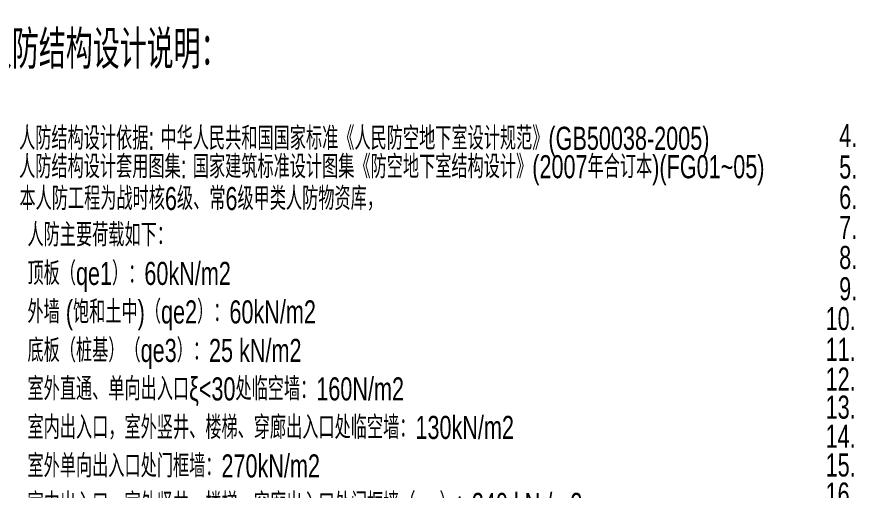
# Model space of a CAD drawing. Extents: x 68709 to 255391, y -65926 to 107615.
# Drawn here: x 130977 to 180033, y -8064 to 19636 of the extents above; entities that cross this region are included whole.
import ezdxf
from ezdxf.xclip import XClip

# ---------------------------------------------------------------- set-up
doc = ezdxf.new("R2010")
doc.units = 0
doc.header["$LTSCALE"] = 2000
doc.header["$MEASUREMENT"] = 0
doc.header["$XCLIPFRAME"] = 0
doc.linetypes.add('DASH', pattern=[0.35, 0.25, -0.1])
doc.linetypes.add('DOTE', pattern=[2.42, 2, -0.2, 0.02, -0.2])
doc.layers.get('0').update_dxf_attribs({"linetype": 'CONTINUOUS'})
doc.layers.add('dote', color=8, linetype='CONTINUOUS')
doc.layers.add('RFPM$0$0-详图-text', color=4, linetype='CONTINUOUS')
doc.styles.add('RFPM$0$link', font='tj03-romand1.shx', dxfattribs={"width": 0.7, "bigfont": 'hztxt5.shx'})

# ---------------------------------------------------------------- blocks, each defined once
blk = doc.blocks.new('RFPM')
at = {"layer": 'RFPM$0$0-详图-text', "style": 'RFPM$0$link', "width": 0.7}
for s, height, p in [('人防结构设计说明：', 1500, (518521708, 4145093919.7)), ('人防结构设计依据: 中华人民共和国国家标准《人民防空地下室设计规范》(GB50038-2005)', 900, (518523038.5, 4145090757.8)), ('人防结构设计套用图集: 国家建筑标准设计图集《防空地下室结构设计》(2007年合订本)(FG01~05)', 900, (518523038.5, 4145089650.9)), ('本人防工程为战时核6级、常6级甲类人防物资库，', 900, (518523051.3, 4145088412.2))]:
    blk.add_text(s, height=height, dxfattribs=at).set_placement(p)
at = {"layer": 'RFPM$0$0-详图-text', "color": 1, "style": 'RFPM$0$link', "width": 0.7}
for s, p in [('4.', (518554998.2, 4145090868.1)), ('5.', (518554998.2, 4145089638.6)), ('6.', (518554998.2, 4145088456.2)), ('7.', (518554998.2, 4145087283)), ('8.', (518554998.2, 4145086114.9)), ('9.', (518554998.2, 4145084895.6)), ('10.', (518554469.7, 4145083731)), ('11.', (518554469.7, 4145082534.7)), ('12.', (518554469.7, 4145081373.8)), ('13.', (518554469.7, 4145080281.3)), ('14.', (518554469.7, 4145079147)), ('15.', (518554469.7, 4145078027.9)), ('16.', (518554469.7, 4145076893.7))]:
    blk.add_text(s, height=900, dxfattribs=at).set_placement(p)
at = {"layer": 'RFPM$0$0-详图-text', "color": 2, "insert": (518523363.7, 4145087892.6), "char_height": 900, "width": 32576.109, "attachment_point": 1, "style": 'RFPM$0$link'}
blk.add_mtext('人防主要荷载如下：\\P顶板（qe1）：60kN/m2\\P外墙 (饱和土中)（qe2）：60kN/m2\\P底板（桩基）（qe3）：25 kN/m2\\P室外直通、单向出入口ξ<30处临空墙：160N/m2\\P室内出入口，室外竖井、楼梯、穿廊出入口处临空墙：130kN/m2\\P室外单向出入口处门框墙：270kN/m2\\P室内出入口，室外竖井、楼梯、穿廊出入口处门框墙（qe）：240 kN /m2\\P其他详见《FG01~05（2007年合订本）》第19~39页。', dxfattribs=at)
blk = doc.blocks.new('ZW0702(CQ)')
at = {"layer": 'dote', "linetype": 'DOTE'}
for p, q in [((42000, -9319.3), (42000, 86030.2)), ((50400, -9319.3), (50400, 86030.2)), ((58800, -9319.3), (58800, 86030.2)), ((70513.5, -14975.8), (61411.8, 49785.7)), ((74969.7, -14349.6), (66116.7, 48642.5)), ((82396.7, -13305.8), (73708, 48517.2))]:
    blk.add_line(p, q, dxfattribs=at)

msp = doc.modelspace()

# ---------------------------------------------------------------- block references
at = {"xscale": 1.501262773290653, "yscale": 1.501262773290653, "zscale": 1.501262773290653, "rotation": 2.55430346468335e-11}
msp.add_blockref('RFPM', (-778308220.5, -6222858596.1), dxfattribs=at)
at = {"layer": 'dote', "linetype": 'DASH'}
ref = msp.add_blockref('ZW0702(CQ)', (96056.5, 6927.7), dxfattribs=at)
XClip(ref).set_block_clipping_path([(-15188.9695379891, 94941.8681304126), (-15188.9695379891, 40465.1350641153), (61935.0644099799, 40465.1350641153), (61935.0644099799, 44105.722128633), (59633.1171517283, 44105.722128633), (59633.1171517283, 47050.6298027338), (62623.2616241842, 47050.6298027338), (73235.5720788917, 48471.4198343426), (84175.6449556706, 48471.4198343426), (84175.6449556706, 47354.4222230357), (86928.2956268236, 47354.4222230357), (90677.7338378059, 94792.274815829)])

doc.saveas('drawing.dxf')
